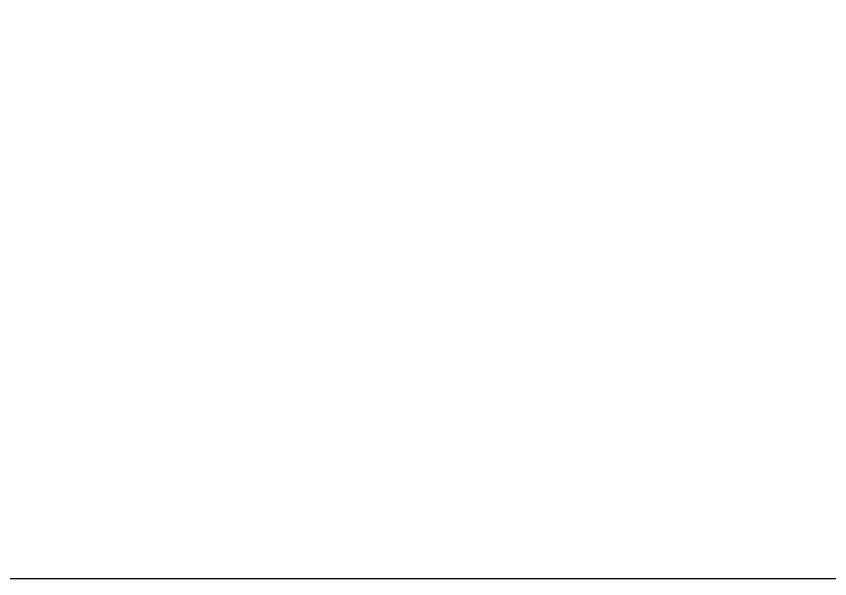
# Model space of a CAD drawing. Header units: inches. Extents: x 236662 to 497023, y -248575 to 81795.
# Drawn here: x 419001 to 427359, y -235117 to -229332 of the extents above; entities that cross this region are included whole.
import ezdxf

# ---------------------------------------------------------------- set-up
doc = ezdxf.new("R2010")
doc.units = ezdxf.units.IN
doc.header["$LTSCALE"] = 10
doc.header["$MEASUREMENT"] = 0

msp = doc.modelspace()

# ---------------------------------------------------------------- linework, layer by layer
msp.add_lwpolyline([(402912.3500092504, -172693.1995899467), (497022.8630728474, -172693.1995899467), (497022.8630728474, -235116.5577537661), (402912.3500092504, -235116.5577537661)], close=True)

doc.saveas('drawing.dxf')
